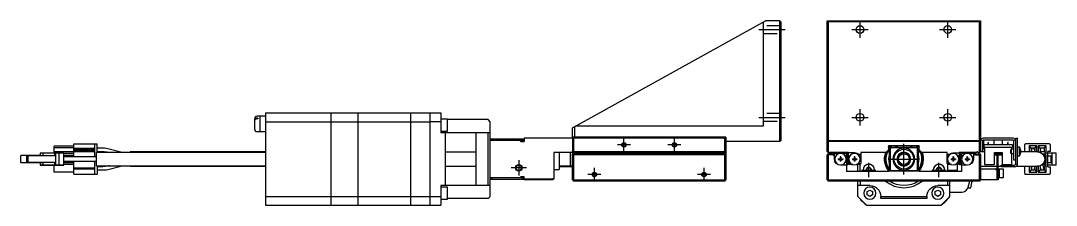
# Model space of a CAD drawing. Extents: x 0 to 956, y -8 to 832.
# Drawn here: x 483.9 to 956.2, y 373.9 to 457.9 of the extents above; entities that cross this region are included whole.
import ezdxf

# ---------------------------------------------------------------- set-up
doc = ezdxf.new("R2010")
doc.units = 0
doc.header["$LTSCALE"] = 0.5
doc.linetypes.add('CENTER', pattern=[50.8, 31.75, -6.35, 6.35, -6.35])
doc.linetypes.add('DASHED', pattern=[19.05, 12.7, -6.35])
for name, color, linetype in [('MSM_CENTER', 1, 'CENTER'), ('MSM_CONTINUOUS', 7, 'CONTINUOUS'), ('MSM_DASHED', 4, 'DASHED'), ('MSM_NARROW', 5, 'CONTINUOUS')]:
    doc.layers.add(name, color=color, linetype=linetype)

msp = doc.modelspace()

# ---------------------------------------------------------------- linework, layer by layer
at = {"layer": 'MSM_CENTER'}
for p, q in [((820.51, 453.89), (832.51, 453.89)), ((862.9, 453.89), (870.4, 453.89)), ((866.65, 450.14), (866.65, 457.64)), ((902.9, 453.89), (910.4, 453.89)), ((906.65, 450.14), (906.65, 457.64)), ((866.65, 410.14), (866.65, 417.64)), ((906.65, 410.14), (906.65, 417.64)), ((820.51, 413.89), (832.51, 413.89)), ((862.9, 413.89), (870.4, 413.89)), ((902.9, 413.89), (910.4, 413.89)), ((759.01, 398.39), (759.01, 404.39)), ((782.01, 398.39), (782.01, 404.39)), ((886.65, 387.89), (886.65, 401.89)), ((762.01, 401.39), (756.01, 401.39)), ((785.01, 401.39), (779.01, 401.39)), ((711.01, 394.39), (711.01, 387.39)), ((870.65, 386.64), (870.65, 393.14)), ((879.65, 394.89), (893.65, 394.89)), ((902.65, 386.64), (902.65, 393.14)), ((714.51, 390.89), (707.51, 390.89)), ((748.51, 387.89), (742.51, 387.89)), ((745.51, 384.89), (745.51, 390.89)), ((798.51, 387.89), (792.51, 387.89)), ((795.51, 384.89), (795.51, 390.89)), ((867.4, 389.89), (873.9, 389.89)), ((899.4, 389.89), (905.9, 389.89))]:
    msp.add_line(p, q, dxfattribs=at)
at = {"layer": 'MSM_CONTINUOUS'}
for p, q in [((735.51, 409.11), (823.51, 457.89)), ((822.51, 457.33), (822.51, 409.89)), ((830.01, 457.89), (823.51, 457.89)), ((830.01, 402.89), (830.01, 457.89)), ((830.51, 457.39), (830.01, 457.89)), ((830.51, 457.39), (830.51, 403.39)), ((851.65, 398.39), (851.65, 457.89)), ((852.15, 457.39), (851.65, 457.89)), ((851.65, 457.89), (921.65, 457.89)), ((852.15, 457.39), (852.15, 403.39)), ((921.15, 457.39), (852.15, 457.39)), ((921.15, 457.39), (921.65, 457.89)), ((921.15, 403.39), (921.15, 457.39)), ((921.65, 457.89), (921.65, 398.39)), ((595.51, 415.89), (625.46, 415.89)), ((595.51, 415.89), (595.51, 373.89)), ((625.46, 373.89), (625.46, 415.89)), ((625.46, 415.84), (625.51, 415.84)), ((625.51, 415.89), (637.76, 415.89)), ((625.51, 373.89), (625.51, 415.89)), ((637.76, 373.89), (637.76, 415.89)), ((637.76, 415.84), (637.81, 415.84)), ((637.81, 373.89), (637.81, 415.89)), ((637.81, 415.89), (661.76, 415.89)), ((661.76, 373.89), (661.76, 415.89)), ((661.76, 415.84), (661.81, 415.84)), ((661.81, 373.89), (661.81, 415.89)), ((661.81, 415.89), (675.51, 415.89)), ((670.51, 415.89), (670.51, 373.89)), ((675.51, 415.89), (675.51, 406.89)), ((590.51, 413.09), (590.51, 408.69)), ((592.96, 414.39), (591.81, 414.39)), ((592.01, 413.53), (591.81, 413.53)), ((592.01, 413.18), (591.81, 413.18)), ((592.01, 413.53), (592.01, 413.18)), ((592.96, 414.39), (592.96, 407.39)), ((593.01, 414.34), (592.96, 414.34)), ((593.01, 414.39), (593.01, 407.39)), ((595.51, 414.39), (593.01, 414.39)), ((595.51, 411.86), (625.46, 411.86)), ((625.46, 411.6), (625.51, 411.6)), ((625.51, 411.86), (637.76, 411.86)), ((637.76, 411.6), (637.81, 411.6)), ((637.81, 411.86), (661.76, 411.86)), ((661.76, 411.6), (661.81, 411.6)), ((661.81, 411.86), (670.51, 411.86)), ((675.51, 411.89), (670.51, 411.89)), ((678.51, 413.14), (675.51, 413.14)), ((678.51, 407.64), (678.51, 413.14)), ((697.01, 412.89), (678.51, 412.89)), ((698.01, 411.89), (697.01, 412.89)), ((698.01, 377.89), (698.01, 411.89)), ((591.81, 407.39), (592.96, 407.39)), ((592.96, 407.44), (593.01, 407.44)), ((593.01, 407.39), (595.51, 407.39)), ((675.51, 407.64), (678.51, 407.64)), ((698.01, 406.89), (675.51, 406.89)), ((677.51, 406.89), (677.51, 382.89)), ((691.51, 406.89), (691.51, 382.89)), ((697.01, 382.89), (697.01, 406.89)), ((735.51, 404.89), (735.51, 409.11)), ((736.51, 409.66), (736.51, 404.89)), ((822.51, 409.89), (736.92, 409.89)), ((508.06, 395.89), (508.06, 401.79)), ((508.06, 401.79), (518.76, 401.79)), ((517.76, 395.89), (517.76, 401.79)), ((518.76, 397.89), (518.76, 401.79)), ((713.21, 403.39), (698.01, 403.39)), ((698.21, 403.39), (698.21, 404.19)), ((698.21, 404.19), (713.21, 404.19)), ((698.71, 404.19), (698.71, 403.39)), ((712.01, 402.89), (711.51, 403.39)), ((713.51, 403.14), (711.76, 403.14)), ((712.01, 402.89), (713.51, 402.89)), ((712.71, 403.39), (712.71, 404.19)), ((713.21, 404.19), (713.21, 403.39)), ((713.51, 404.39), (713.51, 402.89)), ((735.71, 404.39), (713.51, 404.39)), ((736.21, 404.89), (735.51, 404.19)), ((805.51, 404.89), (735.51, 404.89)), ((735.51, 404.39), (735.51, 397.19)), ((736.01, 404.39), (735.86, 404.54)), ((736.01, 404.39), (736.01, 398.39)), ((805.01, 404.39), (736.01, 404.39)), ((805.51, 404.19), (804.81, 404.89)), ((805.16, 404.54), (805.01, 404.39)), ((805.01, 398.39), (805.01, 404.39)), ((805.51, 404.89), (805.51, 397.19)), ((830.01, 402.89), (805.51, 402.89)), ((830.01, 402.89), (830.51, 403.39)), ((851.65, 402.89), (852.15, 403.39)), ((921.65, 402.89), (851.65, 402.89)), ((852.15, 403.39), (921.15, 403.39)), ((852.15, 402.89), (852.15, 397.89)), ((921.65, 402.89), (921.15, 403.39)), ((921.15, 397.89), (921.15, 402.89)), ((922.45, 403.19), (922.45, 398.39)), ((922.95, 403.39), (922.5, 403.39)), ((936.45, 404.39), (922.85, 404.39)), ((936.45, 403.59), (922.85, 403.59)), ((922.95, 403.39), (922.95, 399.39)), ((923.15, 401.59), (923.15, 400.39)), ((923.15, 401.59), (936.15, 401.59)), ((925.03, 401.59), (925.03, 402.39)), ((925.28, 402.39), (925.03, 402.39)), ((925.28, 401.59), (925.28, 402.39)), ((927.65, 403.59), (927.65, 401.59)), ((931.65, 401.59), (931.65, 403.59)), ((934.28, 402.39), (934.03, 402.39)), ((934.03, 401.59), (934.03, 402.39)), ((934.28, 401.59), (934.28, 402.39)), ((936.15, 401.59), (936.15, 400.39)), ((936.85, 394.39), (936.85, 403.19)), ((937.65, 392.69), (937.65, 404.39)), ((937.65, 404.39), (938.45, 404.39)), ((938.45, 392.59), (938.45, 404.39)), ((941.75, 398.14), (941.75, 401.49)), ((953.05, 401.79), (942.05, 401.79)), ((953.35, 401.49), (953.35, 398.39)), ((492.81, 397.59), (492.81, 396.39)), ((493.76, 397.59), (492.81, 397.59)), ((494.06, 397.59), (493.76, 397.59)), ((494.06, 397.59), (494.06, 396.39)), ((499.31, 397.59), (494.06, 397.59)), ((499.16, 397.59), (499.16, 400.79)), ((508.06, 400.79), (499.16, 400.79)), ((508.06, 400.04), (499.16, 400.04)), ((508.06, 398.14), (499.16, 398.14)), ((499.31, 397.59), (499.31, 396.39)), ((499.81, 397.59), (499.31, 397.59)), ((501.31, 397.59), (499.81, 397.59)), ((499.81, 397.59), (499.81, 392.19)), ((501.31, 397.59), (501.31, 392.19)), ((503.51, 397.59), (501.31, 397.59)), ((503.51, 392.19), (503.51, 397.59)), ((508.06, 397.39), (503.51, 397.39)), ((508.06, 399.89), (517.76, 399.89)), ((508.06, 399.39), (517.76, 399.39)), ((508.06, 399.34), (517.76, 399.34)), ((508.06, 398.84), (517.76, 398.84)), ((508.06, 398.79), (517.76, 398.79)), ((508.06, 398.29), (517.76, 398.29)), ((518.51, 391.89), (518.51, 397.89)), ((595.51, 397.89), (518.51, 397.89)), ((521.39, 399.84), (518.76, 399.84)), ((518.76, 398.34), (521.39, 398.34)), ((523.89, 398.01), (524.34, 397.89)), ((530.13, 397.89), (524.28, 399.46)), ((533.76, 397.89), (533.76, 398.14)), ((595.51, 398.14), (533.76, 398.14)), ((691.51, 398.1), (677.51, 398.1)), ((805.51, 397.89), (727.01, 397.89)), ((727.01, 397.89), (727.01, 385.89)), ((729.51, 397.89), (729.51, 390.14)), ((734.51, 397.89), (734.51, 391.89)), ((735.51, 398.39), (735.01, 397.89)), ((735.51, 397.89), (736.01, 398.39)), ((735.51, 397.69), (736.91, 397.69)), ((736.01, 397.39), (735.51, 396.89)), ((735.61, 397.09), (735.51, 397.19)), ((735.51, 385.39), (735.51, 396.89)), ((735.61, 396.99), (735.61, 397.19)), ((736.01, 396.89), (735.76, 397.14)), ((736.61, 397.49), (735.91, 397.49)), ((736.01, 398.39), (805.01, 398.39)), ((736.01, 397.39), (805.01, 397.39)), ((805.01, 396.89), (736.01, 396.89)), ((736.01, 396.89), (736.01, 385.39)), ((736.91, 397.39), (736.91, 397.69)), ((805.51, 397.69), (804.11, 397.69)), ((804.11, 397.39), (804.11, 397.69)), ((805.11, 397.49), (804.41, 397.49)), ((805.01, 398.39), (805.51, 397.89)), ((805.51, 396.89), (805.01, 397.39)), ((805.26, 397.14), (805.01, 396.89)), ((805.01, 385.39), (805.01, 396.89)), ((805.51, 397.19), (805.41, 397.09)), ((805.41, 397.19), (805.41, 396.99)), ((805.51, 396.89), (805.51, 385.39)), ((851.65, 398.39), (852.15, 397.89)), ((852.15, 397.39), (851.65, 396.89)), ((851.65, 385.39), (851.65, 396.89)), ((852.15, 396.89), (851.9, 397.14)), ((861.45, 397.89), (852.15, 397.89)), ((852.15, 397.39), (857.04, 397.39)), ((852.15, 396.89), (852.15, 385.39)), ((854.45, 396.89), (852.15, 396.89)), ((854.95, 397.24), (854.45, 396.89)), ((854.45, 396.89), (854.95, 396.39)), ((854.95, 394.89), (854.95, 397.39)), ((860.45, 397.39), (858.47, 397.39)), ((860.45, 396.44), (860.45, 397.39)), ((860.65, 397.39), (861.25, 397.39)), ((860.65, 392.39), (860.65, 397.39)), ((861.25, 392.39), (861.25, 397.39)), ((861.45, 396.44), (861.45, 397.89)), ((864.15, 397.69), (861.45, 397.69)), ((865.75, 397.19), (866.95, 397.19)), ((866.95, 396.69), (866.3, 396.69)), ((879.15, 397.89), (866.95, 397.89)), ((866.95, 397.89), (866.95, 392.89)), ((878.44, 397.89), (879.65, 399.09)), ((879.65, 398.39), (879.15, 397.89)), ((893.65, 400.89), (879.65, 400.89)), ((879.65, 400.89), (879.65, 398.39)), ((880.15, 399.59), (880.95, 400.39)), ((880.15, 390.19), (880.15, 399.59)), ((880.45, 399.89), (880.45, 389.89)), ((892.65, 400.09), (880.65, 400.09)), ((880.95, 400.39), (892.35, 400.39)), ((885.59, 397.85), (885.59, 397.85)), ((892.35, 400.39), (892.85, 399.89)), ((892.85, 389.89), (892.85, 399.89)), ((892.85, 399.89), (893.15, 399.59)), ((893.15, 399.59), (893.15, 390.19)), ((893.65, 398.39), (893.65, 400.89)), ((893.65, 399.09), (894.86, 397.89)), ((894.15, 397.89), (893.65, 398.39)), ((906.35, 397.89), (894.15, 397.89)), ((906.35, 392.89), (906.35, 397.89)), ((906.35, 397.19), (907.55, 397.19)), ((907.01, 396.69), (906.35, 396.69)), ((909.15, 397.69), (911.85, 397.69)), ((920.15, 397.89), (911.85, 397.89)), ((911.85, 397.89), (911.85, 396.44)), ((912.05, 397.39), (912.65, 397.39)), ((912.05, 392.39), (912.05, 397.39)), ((912.65, 392.39), (912.65, 397.39)), ((912.85, 397.39), (912.85, 396.44)), ((914.84, 397.39), (912.85, 397.39)), ((919.39, 397.39), (916.27, 397.39)), ((917.65, 397.39), (917.65, 397.89)), ((918.35, 397.39), (918.35, 394.89)), ((918.85, 396.89), (918.35, 397.24)), ((918.35, 396.39), (918.85, 396.89)), ((918.65, 397.89), (918.65, 397.39)), ((919.22, 396.89), (918.85, 396.89)), ((919.22, 396.89), (919.39, 397.39)), ((920.15, 397.89), (920.15, 398.13)), ((921.15, 397.89), (920.71, 397.89)), ((920.88, 396.89), (920.71, 397.39)), ((920.71, 397.39), (921.15, 397.39)), ((921.15, 396.89), (920.88, 396.89)), ((921.15, 397.89), (921.65, 398.39)), ((921.15, 397.39), (921.65, 396.89)), ((921.4, 397.14), (921.15, 396.89)), ((921.15, 385.39), (921.15, 396.89)), ((923.4, 398.14), (921.4, 398.14)), ((922.45, 398.39), (921.65, 398.39)), ((921.65, 396.89), (921.65, 385.39)), ((922.45, 399.39), (922.95, 399.39)), ((923.15, 400.39), (936.15, 400.39)), ((923.4, 400.39), (923.4, 392.39)), ((927.9, 397.89), (931.4, 397.89)), ((927.9, 392.39), (927.9, 397.89)), ((931.4, 397.19), (927.9, 397.19)), ((931.4, 396.69), (927.9, 396.69)), ((931.4, 397.89), (931.4, 392.39)), ((935.65, 399.39), (935.45, 399.19)), ((935.45, 397.59), (935.45, 399.19)), ((935.45, 397.59), (935.65, 397.39)), ((935.65, 399.39), (935.65, 397.39)), ((936.85, 399.39), (935.65, 399.39)), ((935.65, 397.39), (936.85, 397.39)), ((935.9, 399.39), (935.9, 400.39)), ((935.9, 392.39), (935.9, 397.39)), ((939.35, 400.39), (938.45, 400.39)), ((939.35, 396.39), (939.35, 400.39)), ((939.91, 399.31), (939.91, 399.34)), ((939.91, 398.59), (940.04, 398.59)), ((939.91, 398.19), (939.91, 398.59)), ((940.04, 398.19), (939.91, 398.19)), ((939.91, 397.44), (939.91, 397.46)), ((947.65, 398.14), (940.03, 398.14)), ((947.3, 400.89), (943.75, 400.89)), ((943.75, 400.89), (943.75, 398.14)), ((944.65, 399.84), (943.75, 400.89)), ((944.65, 398.34), (944.48, 398.14)), ((944.65, 399.84), (944.65, 398.34)), ((946.4, 399.84), (944.65, 399.84)), ((944.65, 399.46), (945.03, 399.84)), ((944.94, 398.42), (944.65, 398.71)), ((944.65, 398.34), (944.97, 398.34)), ((944.81, 398.87), (945.03, 398.14)), ((946.59, 398.14), (946.24, 399.3)), ((946.4, 399.84), (947.3, 400.89)), ((946.4, 399.84), (946.4, 398.77)), ((947.3, 398.14), (947.3, 400.89)), ((947.9, 400.89), (947.9, 398.13)), ((951.55, 400.89), (947.9, 400.89)), ((948.85, 399.84), (947.9, 400.89)), ((948.85, 398.34), (948.55, 398.01)), ((948.85, 399.84), (948.85, 398.34)), ((950.6, 399.84), (948.85, 399.84)), ((948.85, 399.46), (949.23, 399.84)), ((949.23, 398.34), (948.85, 398.71)), ((948.85, 398.34), (950.6, 398.34)), ((949.84, 397.29), (951.55, 397.29)), ((951.55, 396.69), (950.36, 396.69)), ((950.6, 399.84), (951.55, 400.89)), ((950.6, 399.84), (950.6, 398.34)), ((950.6, 398.34), (951.55, 397.29)), ((950.76, 395.82), (951.55, 396.69)), ((951.55, 397.29), (951.55, 400.89)), ((951.55, 393.09), (951.55, 396.69)), ((953.35, 398.39), (952.35, 398.39)), ((952.35, 391.39), (952.35, 398.39)), ((956.15, 397.59), (952.35, 397.59)), ((954.24, 392.19), (954.24, 397.59)), ((956.15, 392.19), (956.15, 397.59)), ((483.91, 393.19), (483.91, 396.59)), ((492.81, 396.59), (483.91, 396.59)), ((492.81, 393.19), (483.91, 393.19)), ((492.81, 393.19), (483.91, 393.19)), ((492.81, 393.19), (483.91, 393.19)), ((487.21, 396.39), (486.51, 396.39)), ((486.51, 396.39), (486.51, 393.39)), ((487.21, 393.39), (486.51, 393.39)), ((486.51, 393.39), (488.01, 393.39)), ((487.21, 396.39), (487.21, 393.39)), ((499.81, 396.39), (487.21, 396.39)), ((499.81, 393.39), (487.21, 393.39)), ((488.01, 393.39), (489.51, 393.39)), ((489.38, 393.39), (494.06, 393.39)), ((489.51, 393.39), (489.38, 393.39)), ((492.81, 393.39), (492.81, 392.19)), ((493.76, 392.19), (492.81, 392.19)), ((492.81, 392.19), (502.51, 392.19)), ((493.76, 393.39), (494.06, 393.39)), ((494.06, 392.19), (493.76, 392.19)), ((499.31, 393.39), (494.06, 393.39)), ((494.06, 393.39), (494.06, 392.19)), ((499.31, 392.19), (494.06, 392.19)), ((495.56, 392.19), (495.74, 392.19)), ((495.86, 392.19), (495.56, 392.19)), ((495.74, 392.19), (501.31, 392.19)), ((503.51, 392.19), (495.86, 392.19)), ((499.16, 388.99), (499.16, 392.19)), ((499.81, 393.39), (499.31, 393.39)), ((499.31, 393.39), (499.31, 392.19)), ((499.81, 392.19), (499.31, 392.19)), ((501.31, 392.19), (499.81, 392.19)), ((502.51, 392.19), (503.51, 392.19)), ((508.06, 396.59), (503.51, 396.59)), ((510.87, 395.89), (503.51, 395.89)), ((503.51, 393.89), (510.87, 393.89)), ((503.51, 393.89), (511.41, 393.89)), ((508.06, 393.19), (503.51, 393.19)), ((508.06, 392.39), (503.51, 392.39)), ((508.06, 387.99), (508.06, 393.89)), ((512.13, 395.89), (510.87, 395.89)), ((510.87, 393.89), (512.13, 393.89)), ((511.41, 393.89), (511.61, 393.89)), ((511.61, 393.89), (518.51, 393.89)), ((518.51, 395.89), (512.13, 395.89)), ((512.13, 393.89), (518.51, 393.89)), ((517.76, 387.99), (517.76, 393.89)), ((856.75, 395.03), (857.55, 395.03)), ((856.75, 395.03), (856.75, 394.74)), ((856.75, 394.74), (857.55, 394.74)), ((857.28, 395.03), (857.28, 394.74)), ((857.61, 395.89), (857.61, 395.09)), ((857.9, 395.89), (857.61, 395.89)), ((857.61, 395.36), (857.9, 395.36)), ((857.61, 394.68), (857.61, 393.89)), ((857.61, 394.42), (857.9, 394.42)), ((857.9, 393.89), (857.61, 393.89)), ((860.45, 392.09), (857.75, 392.09)), ((857.9, 395.89), (857.9, 395.09)), ((857.9, 394.68), (857.9, 393.89)), ((857.96, 395.03), (858.75, 395.03)), ((857.96, 394.74), (858.75, 394.74)), ((858.22, 394.74), (858.22, 395.03)), ((858.75, 395.03), (858.75, 394.74)), ((860.45, 396.44), (860.19, 396.29)), ((860.19, 393.49), (860.45, 393.34)), ((860.45, 393.34), (860.45, 389.19)), ((860.65, 392.39), (861.25, 392.39)), ((861.45, 396.44), (861.67, 396.31)), ((861.45, 393.34), (861.67, 393.46)), ((861.45, 392.89), (861.45, 393.34)), ((861.45, 392.89), (862.49, 392.89)), ((861.45, 392.89), (861.95, 392.39)), ((863.44, 392.39), (861.95, 392.39)), ((863.15, 395.03), (863.95, 395.03)), ((863.15, 395.03), (863.15, 394.74)), ((863.15, 394.74), (863.95, 394.74)), ((863.68, 395.03), (863.68, 394.74)), ((864.3, 395.89), (864.01, 395.89)), ((864.01, 395.89), (864.01, 395.09)), ((864.01, 395.36), (864.3, 395.36)), ((864.01, 394.68), (864.01, 393.89)), ((864.01, 394.42), (864.3, 394.42)), ((864.3, 393.89), (864.01, 393.89)), ((864.3, 395.89), (864.3, 395.09)), ((864.3, 394.68), (864.3, 393.89)), ((864.36, 395.03), (865.15, 395.03)), ((864.36, 394.74), (865.15, 394.74)), ((864.62, 394.74), (864.62, 395.03)), ((866.45, 392.39), (864.87, 392.39)), ((865.15, 395.03), (865.15, 394.74)), ((865.65, 389.19), (865.65, 392.39)), ((865.81, 392.89), (866.95, 392.89)), ((866.45, 392.39), (866.95, 392.89)), ((866.65, 389.19), (866.65, 392.59)), ((883.79, 396.2), (883.85, 396.26)), ((883.85, 393.51), (883.79, 393.58)), ((883.85, 396.33), (883.85, 396.26)), ((883.85, 393.51), (883.85, 393.44)), ((906.35, 392.89), (907.49, 392.89)), ((906.35, 392.89), (906.85, 392.39)), ((908.44, 392.39), (906.6, 392.39)), ((906.6, 392.39), (906.6, 389.19)), ((906.65, 392.39), (906.65, 392.59)), ((908.15, 395.03), (908.95, 395.03)), ((908.15, 395.03), (908.15, 394.74)), ((908.15, 394.74), (908.95, 394.74)), ((908.68, 395.03), (908.68, 394.74)), ((909.01, 395.89), (909.01, 395.09)), ((909.3, 395.89), (909.01, 395.89)), ((909.01, 395.36), (909.3, 395.36)), ((909.01, 394.68), (909.01, 393.89)), ((909.01, 394.42), (909.3, 394.42)), ((909.3, 393.89), (909.01, 393.89)), ((909.3, 395.89), (909.3, 395.09)), ((909.3, 394.68), (909.3, 393.89)), ((909.36, 395.03), (910.15, 395.03)), ((909.36, 394.74), (910.15, 394.74)), ((909.62, 394.74), (909.62, 395.03)), ((911.35, 392.39), (909.87, 392.39)), ((910.15, 395.03), (910.15, 394.74)), ((910.81, 392.89), (911.85, 392.89)), ((911.1, 389.19), (911.1, 392.39)), ((911.35, 392.39), (911.85, 392.89)), ((911.85, 396.44), (911.63, 396.31)), ((911.85, 393.34), (911.63, 393.46)), ((911.85, 393.34), (911.85, 392.89)), ((912.05, 392.39), (912.65, 392.39)), ((912.85, 396.44), (913.11, 396.29)), ((913.11, 393.49), (912.85, 393.34)), ((912.85, 393.34), (912.85, 389.19)), ((915.55, 392.09), (912.85, 392.09)), ((914.55, 395.03), (915.35, 395.03)), ((914.55, 395.03), (914.55, 394.74)), ((914.55, 394.74), (915.35, 394.74)), ((915.08, 395.03), (915.08, 394.74)), ((915.7, 395.89), (915.41, 395.89)), ((915.41, 395.89), (915.41, 395.09)), ((915.41, 395.36), (915.7, 395.36)), ((915.41, 394.68), (915.41, 393.89)), ((915.41, 394.42), (915.7, 394.42)), ((915.7, 393.89), (915.41, 393.89)), ((915.7, 395.89), (915.7, 395.09)), ((915.7, 394.68), (915.7, 393.89)), ((915.76, 395.03), (916.55, 395.03)), ((915.76, 394.74), (916.55, 394.74)), ((916.02, 394.74), (916.02, 395.03)), ((916.55, 395.03), (916.55, 394.74)), ((923.4, 392.39), (927.9, 392.39)), ((929.15, 385.39), (929.15, 396.39)), ((929.15, 396.39), (929.65, 396.39)), ((929.65, 386.39), (929.65, 396.39)), ((930.95, 391.39), (930.95, 392.19)), ((930.95, 392.19), (937.15, 392.19)), ((931.4, 392.39), (932.4, 392.39)), ((932.4, 392.49), (934.9, 392.49)), ((932.4, 392.39), (932.4, 392.49)), ((933.2, 392.49), (933.2, 392.39)), ((933.2, 392.39), (934.1, 392.39)), ((933.58, 392.49), (933.58, 392.39)), ((933.73, 392.49), (933.73, 392.39)), ((934.1, 392.49), (934.1, 392.39)), ((934.9, 392.39), (934.9, 392.49)), ((934.9, 392.39), (935.9, 392.39)), ((937.65, 394.39), (936.85, 394.39)), ((938.45, 396.39), (939.35, 396.39)), ((950.45, 390.89), (949.97, 392.61)), ((951.55, 392.49), (950, 392.49)), ((950.36, 393.09), (951.55, 393.09)), ((950.6, 391.44), (951.55, 392.49)), ((950.76, 393.95), (951.55, 393.09)), ((951.55, 388.89), (951.55, 392.49)), ((952.35, 396.39), (953.85, 396.39)), ((952.35, 393.39), (953.85, 393.39)), ((956.15, 392.19), (952.35, 392.19)), ((953.85, 393.39), (953.85, 396.39)), ((508.06, 388.99), (499.16, 388.99)), ((508.06, 390.94), (517.76, 390.94)), ((508.06, 390.44), (517.76, 390.44)), ((508.06, 387.99), (518.76, 387.99)), ((518.51, 391.89), (595.51, 391.89)), ((518.76, 391.89), (518.76, 387.99)), ((521.39, 391.44), (518.76, 391.44)), ((518.76, 389.94), (521.39, 389.94)), ((524.34, 391.89), (523.88, 391.76)), ((524.27, 390.31), (530.13, 391.89)), ((533.76, 391.64), (533.76, 391.89)), ((533.76, 391.64), (595.51, 391.64)), ((677.51, 391.67), (691.51, 391.67)), ((727.01, 390.14), (729.51, 390.14)), ((729.51, 391.89), (735.51, 391.89)), ((735.51, 391.39), (729.51, 391.39)), ((879.65, 389.19), (860.45, 389.19)), ((879.65, 389.19), (879.65, 389.39)), ((893.65, 389.39), (879.65, 389.39)), ((880.95, 389.39), (880.15, 390.19)), ((880.65, 389.69), (892.65, 389.69)), ((883.49, 391.69), (883.68, 391.69)), ((883.9, 391.46), (883.68, 391.69)), ((883.9, 391.46), (883.73, 391.46)), ((883.9, 391.32), (883.9, 391.46)), ((883.9, 391.32), (883.9, 391.32)), ((885.59, 391.92), (885.59, 391.92)), ((889.63, 391.69), (889.4, 391.46)), ((889.57, 391.46), (889.4, 391.46)), ((889.4, 391.46), (889.4, 391.32)), ((889.4, 391.32), (889.4, 391.32)), ((889.63, 391.69), (889.81, 391.69)), ((892.85, 389.89), (892.35, 389.39)), ((893.15, 390.19), (892.85, 389.89)), ((893.65, 389.19), (893.65, 389.39)), ((912.85, 389.19), (893.65, 389.19)), ((906.6, 389.89), (911.1, 389.89)), ((921.65, 391.64), (929.15, 391.64)), ((930.15, 390.39), (921.65, 390.39)), ((928.65, 390.39), (929.15, 389.89)), ((929.65, 391.64), (930.95, 391.64)), ((930.15, 390.39), (930.15, 386.39)), ((932.15, 390.29), (930.15, 390.29)), ((937.25, 391.39), (930.95, 391.39)), ((932.15, 386.49), (932.15, 390.29)), ((937.98, 391.64), (947.65, 391.64)), ((941.75, 388.29), (941.75, 391.64)), ((942.05, 387.99), (953.05, 387.99)), ((943.75, 391.64), (943.75, 388.89)), ((944.65, 389.94), (943.75, 388.89)), ((943.75, 388.89), (947.3, 388.89)), ((944.65, 391.44), (944.48, 391.64)), ((944.65, 391.44), (944.65, 389.94)), ((944.97, 391.44), (944.65, 391.44)), ((944.65, 391.06), (944.94, 391.35)), ((945.03, 389.94), (944.65, 390.31)), ((944.65, 389.94), (946.4, 389.94)), ((945.03, 391.64), (944.81, 390.9)), ((946.24, 390.47), (946.59, 391.64)), ((946.4, 391), (946.4, 389.94)), ((946.4, 389.94), (947.3, 388.89)), ((947.3, 388.89), (947.3, 391.64)), ((947.9, 391.65), (947.9, 388.89)), ((948.85, 389.94), (947.9, 388.89)), ((947.9, 388.89), (951.55, 388.89)), ((948.69, 391.62), (948.55, 391.76)), ((948.64, 391.79), (949, 390.48)), ((948.85, 391.03), (948.85, 389.94)), ((949.23, 389.94), (948.85, 390.31)), ((948.85, 389.94), (950.6, 389.94)), ((950.29, 391.44), (950.6, 391.44)), ((950.6, 391.44), (950.6, 389.94)), ((950.6, 389.94), (951.55, 388.89)), ((952.35, 391.39), (953.35, 391.39)), ((953.35, 391.39), (953.35, 388.29)), ((698.01, 382.89), (675.51, 382.89)), ((675.51, 382.89), (675.51, 373.89)), ((713.21, 386.39), (698.01, 386.39)), ((698.21, 385.59), (698.21, 386.39)), ((713.21, 385.59), (698.21, 385.59)), ((698.71, 386.39), (698.71, 385.59)), ((711.51, 386.39), (712.01, 386.89)), ((713.51, 386.89), (712.01, 386.89)), ((712.71, 385.59), (712.71, 386.39)), ((713.21, 386.39), (713.21, 385.59)), ((713.51, 385.39), (713.51, 386.89)), ((713.51, 385.89), (726.4, 385.89)), ((726.51, 385.39), (713.51, 385.39)), ((725.9, 385.39), (726.4, 385.89)), ((726.4, 385.89), (727.01, 386.19)), ((727.01, 385.89), (726.51, 385.39)), ((735.51, 385.39), (736.01, 384.89)), ((735.76, 385.14), (736.01, 385.39)), ((736.01, 385.39), (805.01, 385.39)), ((805.01, 384.89), (736.01, 384.89)), ((805.01, 385.39), (805.26, 385.14)), ((805.01, 384.89), (805.51, 385.39)), ((851.65, 385.39), (852.15, 384.89)), ((851.9, 385.14), (852.15, 385.39)), ((852.15, 385.39), (921.15, 385.39)), ((921.15, 384.89), (852.15, 384.89)), ((865.65, 377.89), (865.65, 384.89)), ((871.15, 382.89), (865.65, 382.89)), ((866.65, 384.89), (866.65, 382.89)), ((907.65, 382.89), (902.15, 382.89)), ((906.65, 382.89), (906.65, 384.89)), ((907.65, 377.89), (907.65, 384.89)), ((915.95, 382.06), (916.76, 384.89)), ((921.15, 385.39), (921.4, 385.14)), ((921.65, 385.39), (921.15, 384.89)), ((929.65, 385.39), (921.65, 385.39)), ((929.15, 386.39), (930.15, 386.39)), ((929.65, 386.39), (929.65, 385.39)), ((930.15, 386.49), (932.15, 386.49)), ((595.51, 377.92), (625.46, 377.92)), ((625.46, 378.17), (625.51, 378.17)), ((625.51, 377.92), (637.76, 377.92)), ((637.76, 378.17), (637.81, 378.17)), ((637.81, 377.92), (661.76, 377.92)), ((661.76, 378.17), (661.81, 378.17)), ((661.81, 377.92), (670.51, 377.92)), ((670.51, 377.89), (675.51, 377.89)), ((678.51, 382.14), (675.51, 382.14)), ((678.51, 376.64), (678.51, 382.14)), ((697.01, 376.89), (698.01, 377.89)), ((865.65, 377.89), (869.65, 373.89)), ((869.9, 380.11), (871.15, 380.83)), ((869.9, 378.66), (869.9, 380.11)), ((871.15, 377.94), (869.9, 378.66)), ((871.15, 380.83), (872.4, 380.11)), ((872.4, 378.66), (871.15, 377.94)), ((872.4, 380.11), (872.4, 378.66)), ((876.15, 377.89), (897.15, 377.89)), ((876.15, 376.89), (876.15, 377.89)), ((897.15, 377.89), (897.15, 376.89)), ((900.9, 380.11), (902.15, 380.83)), ((900.9, 378.66), (900.9, 380.11)), ((902.15, 377.94), (900.9, 378.66)), ((902.15, 380.83), (903.4, 380.11)), ((903.4, 378.66), (902.15, 377.94)), ((903.4, 380.11), (903.4, 378.66)), ((903.65, 373.89), (907.65, 377.89)), ((907.65, 379.89), (913.07, 379.89)), ((915.9, 381.89), (917.22, 381.89)), ((595.51, 373.89), (625.46, 373.89)), ((625.46, 373.94), (625.51, 373.94)), ((625.51, 373.89), (637.76, 373.89)), ((637.76, 373.94), (637.81, 373.94)), ((637.81, 373.89), (661.76, 373.89)), ((661.76, 373.94), (661.81, 373.94)), ((661.81, 373.89), (675.51, 373.89)), ((675.51, 376.64), (678.51, 376.64)), ((697.01, 376.89), (678.51, 376.89)), ((869.65, 373.89), (903.65, 373.89)), ((897.15, 376.89), (876.15, 376.89))]:
    msp.add_line(p, q, dxfattribs=at)
for centre, radius in [((866.65, 453.89), 1.75), ((906.65, 453.89), 1.75), ((866.65, 413.89), 1.75), ((906.65, 413.89), 1.75), ((759.01, 401.39), 0.783), ((782.01, 401.39), 0.783), ((886.65, 394.89), 4.5), ((886.65, 394.89), 3), ((711.01, 390.89), 1.23), ((745.51, 387.89), 0.783), ((795.51, 387.89), 0.783)]:
    msp.add_circle(centre, radius, dxfattribs=at)
at = {"layer": 'MSM_CONTINUOUS', "extrusion": (0, 0, -1)}
for centre, radius in [((-857.75, 394.89), 2.6), ((-864.15, 394.89), 2.6), ((-886.65, 394.89), 5), ((-886.65, 394.89), 3.15), ((-909.15, 394.89), 2.6), ((-915.55, 394.89), 2.6), ((-871.15, 379.39), 2.75), ((-902.15, 379.39), 2.75)]:
    msp.add_circle(centre, radius, dxfattribs=at)
at = {"layer": 'MSM_CONTINUOUS'}
for centre, radius, start, end in [((591.81, 413.09), 1.3, 90, 180), ((591.4, 412.53), 0.891, 118.7486, 175.0367), ((591.32, 412.22), 0.809, 123.6126, 177.2927), ((591.79, 411.57), 1.61, 89.2584, 124.7863), ((591.79, 411.87), 1.66, 89.4455, 119.7231), ((591.81, 408.69), 1.3, 180, 270), ((922.85, 403.19), 1.2, 90, 180), ((936.45, 403.19), 1.2, 0, 90), ((942.05, 401.49), 0.3, 90, 180), ((953.05, 401.49), 0.3, 0, 90), ((521.39, 388.68), 11.15, 75.0015, 90.0068), ((735.91, 397.19), 0.3, 90, 180), ((736.61, 397.19), 0.3, 41.8103, 90), ((804.41, 397.19), 0.3, 90, 138.1897), ((805.11, 397.19), 0.3, 360, 90), ((864.15, 394.89), 2.8, 40.0052, 90), ((886.65, 394.89), 8.5, 159.3327, 220.3202), ((886.65, 394.89), 8.2, 158.5399, 222.1236), ((886.65, 394.89), 8.2, 132.9703, 148.6119), ((886.65, 394.89), 8.5, 135.0991, 145.4397), ((886.65, 394.89), 6.5, 112.6199, 122.2042), ((886.65, 394.89), 6.5, 57.7958, 67.3801), ((886.65, 394.89), 8.2, 31.3881, 47.0297), ((886.65, 394.89), 8.2, 317.8764, 21.4601), ((886.65, 394.89), 8.5, 319.6798, 20.6673), ((909.15, 394.89), 2.8, 124.7719, 139.9948), ((920.05, 397.14), 1, 48.5904, 131.4096), ((920.05, 398.14), 1, 228.5904, 311.4096), ((928.15, 397.99), 0.25, 203.5782, 336.4218), ((929.65, 397.99), 0.25, 203.5782, 336.4218), ((931.15, 397.99), 0.25, 203.5782, 336.4218), ((936.85, 398.39), 3.2, 17.27, 38.6822), ((936.85, 398.39), 3.2, 321.3178, 342.73), ((936.85, 398.39), 3.19, 3.5904, 16.9053), ((936.85, 398.39), 3.19, 343.0947, 356.4096), ((945.53, 399.09), 0.75, 16.5209, 196.5209), ((860.95, 394.89), 1.59, 100.8931, 126.1972), ((861.07, 394.77), 1.75, 120, 127.006), ((861.07, 395), 1.75, 232.994, 240), ((860.95, 394.89), 1.59, 233.8028, 259.1069), ((860.95, 394.89), 1.59, 53.8028, 79.1069), ((860.95, 394.89), 1.59, 280.8931, 306.1972), ((870.65, 389.89), 2.6, 344.3815, 195.6185), ((902.65, 389.89), 2.6, 344.3815, 195.6185), ((912.35, 394.89), 1.59, 100.8931, 126.1972), ((912.47, 394.77), 1.75, 118.6217, 127.006), ((912.47, 395), 1.75, 232.994, 241.3783), ((912.35, 394.89), 1.59, 233.8028, 259.1069), ((912.35, 394.89), 1.59, 53.8028, 79.1069), ((912.35, 394.89), 1.59, 280.8931, 306.1972), ((937.25, 392.59), 1.2, 270, 0), ((521.39, 401.09), 11.15, 269.9911, 285.0006), ((870.65, 389.89), 1.01, 315.9346, 224.0654), ((902.65, 389.89), 1.01, 315.9346, 224.0654), ((942.05, 388.29), 0.3, 180, 270), ((945.53, 390.69), 0.75, 163.4791, 343.4791), ((949.73, 390.69), 0.75, 195.6242, 15.6242), ((953.05, 388.29), 0.3, 270, 0), ((886.65, 394.89), 13, 230.2849, 309.7151), ((858.65, 394.89), 60, 347.4867, 350.4059), ((913.07, 382.89), 3, 270, 344.0042), ((886.65, 394.89), 27, 219.3765, 230.6235), ((886.65, 394.89), 27, 309.3765, 320.6235)]:
    msp.add_arc(centre, radius, start, end, dxfattribs=at)
at = {"layer": 'MSM_CONTINUOUS', "extrusion": (0, 0, -1)}
for centre, radius, start, end in [((-922.85, 403.19), 0.4, 0, 90), ((-936.45, 403.19), 0.4, 90, 180), ((-521.39, 388.68), 9.65, 89.9899, 104.9986), ((-886.65, 394.89), 8.8, 321.3178, 19.9323), ((-886.65, 394.89), 8.5, 34.5603, 44.9009), ((-886.65, 394.89), 9, 38.9424, 41.8103), ((-886.65, 394.89), 8.8, 37.3018, 42.9859), ((-886.65, 394.89), 6.8, 342.9174, 17.0826), ((-886.65, 394.89), 6.8, 53.9811, 61.9275), ((-886.65, 394.89), 6.8, 118.0725, 126.0189), ((-886.65, 394.89), 8.8, 137.0141, 142.6982), ((-886.65, 394.89), 6.8, 162.9174, 197.0826), ((-886.65, 394.89), 9, 138.1897, 141.0576), ((-886.65, 394.89), 8.8, 160.0677, 218.6822), ((-909.15, 394.89), 2.8, 55.2281, 90), ((-920.05, 398.14), 1.5, 236.4427, 303.5573), ((-947.65, 394.89), 3.25, 90, 270), ((-857.75, 394.89), 2.8, 270, 0), ((-857.55, 395.09), 0.06, 180, 270), ((-857.55, 394.68), 0.06, 90, 180), ((-857.96, 395.09), 0.06, 270, 0), ((-857.96, 394.68), 0.06, 0, 90), ((-860.84, 394.77), 1.75, 118.6217, 127.006), ((-860.84, 395), 1.75, 232.994, 241.3783), ((-863.95, 395.09), 0.06, 180, 270), ((-863.95, 394.68), 0.06, 90, 180), ((-864.36, 395.09), 0.06, 270, 0), ((-864.36, 394.68), 0.06, 0, 90), ((-908.95, 395.09), 0.06, 180, 270), ((-908.95, 394.68), 0.06, 90, 180), ((-909.36, 395.09), 0.06, 270, 0), ((-909.36, 394.68), 0.06, 0, 90), ((-912.24, 394.77), 1.75, 120, 127.006), ((-912.24, 395), 1.75, 232.994, 240), ((-915.35, 395.09), 0.06, 180, 270), ((-915.35, 394.68), 0.06, 90, 180), ((-915.55, 394.89), 2.8, 180, 270), ((-915.76, 395.09), 0.06, 270, 0), ((-915.76, 394.68), 0.06, 0, 90), ((-937.15, 392.69), 0.5, 180, 270), ((-521.39, 401.09), 9.65, 255.0035, 270.008), ((-871.15, 377.89), 5, 90, 180), ((-886.65, 394.89), 12, 236.4427, 303.5573), ((-902.15, 377.89), 5, 0, 90)]:
    msp.add_arc(centre, radius, start, end, dxfattribs=at)
at = {"layer": 'MSM_DASHED'}
for p, q in [((830.51, 455.64), (822.51, 455.64)), ((822.51, 452.14), (830.51, 452.14)), ((830.51, 415.64), (822.51, 415.64)), ((822.51, 412.14), (830.51, 412.14))]:
    msp.add_line(p, q, dxfattribs=at)
at = {"layer": 'MSM_NARROW'}
for p, q in [((883.9, 391.32), (883.9, 391.32)), ((889.4, 391.32), (889.4, 391.32))]:
    msp.add_line(p, q, dxfattribs=at)
for centre, radius in [((759.01, 401.39), 1), ((782.01, 401.39), 1), ((886.65, 394.89), 2.46), ((711.01, 390.89), 1.5), ((745.51, 387.89), 1), ((795.51, 387.89), 1)]:
    msp.add_circle(centre, radius, dxfattribs=at)
for centre in [(870.65, 389.89), (902.65, 389.89)]:
    msp.add_arc(centre, 1.25, 325.9442, 214.0558, dxfattribs=at)

doc.saveas('drawing.dxf')
